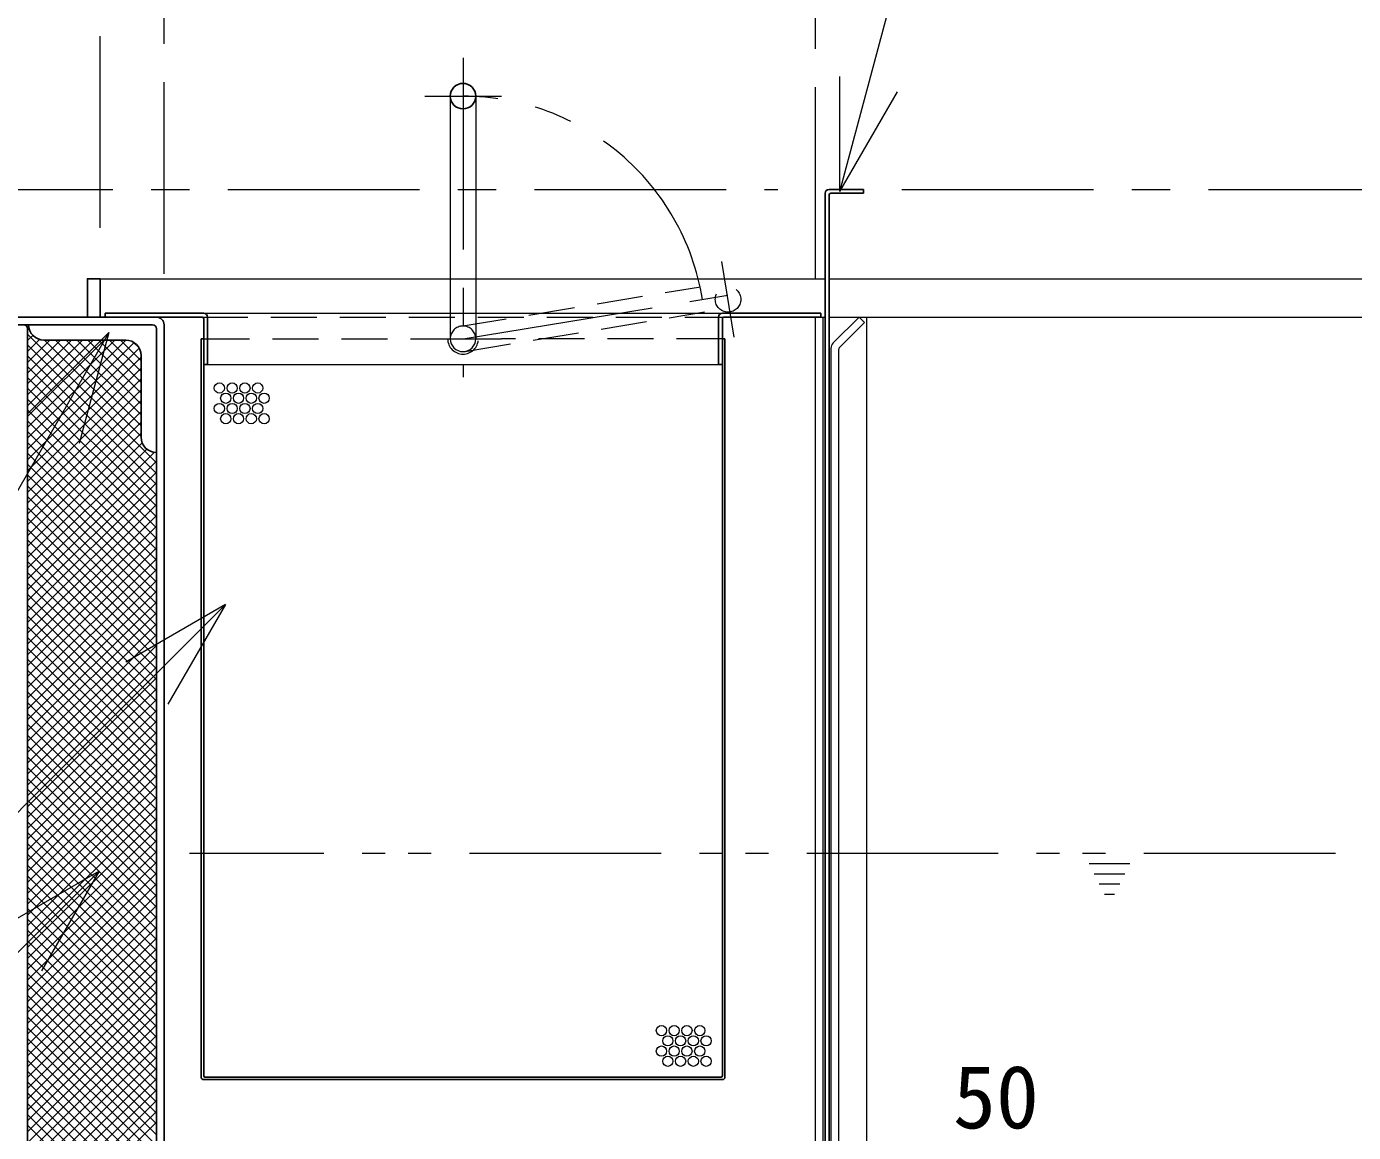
# Model space of a CAD drawing. Units: millimetres at full size, sheet at 1:15; details may follow other scales. Extents: x -3358 to 2717, y -2083 to 2132.
# Drawn here: x -2300 to -1780, y -895 to -462 of the extents above; entities that cross this region are included whole.
import ezdxf
from ezdxf.enums import TextEntityAlignment as Align

# ---------------------------------------------------------------- set-up
doc = ezdxf.new("R2010")
doc.units = ezdxf.units.MM
doc.header["$LTSCALE"] = 15
for name, pattern in [('CHAIN1', [8, 5, -1, 1, -1]), ('DASHED1', [1.8, 1.2, -0.6]), ('DOUBLE_CHAIN1', [8.8, 5, -1, 0.6, -0.6, 0.6, -1])]:
    doc.linetypes.add(name, pattern=pattern)
doc.layers.add('0-0_ﾚｲﾔ1', color=4, linetype='Continuous', lineweight=9)
doc.styles.add('ＭＳ ゴシック', font='')
doc.styles.get('ＭＳ ゴシック').set_extended_font_data('MS Gothic')

msp = doc.modelspace()

# ---------------------------------------------------------------- linework, layer by layer
at = {"layer": '0-0_ﾚｲﾔ1', "linetype": 'CHAIN1'}
for p, q in [((-2270.88, -540.45), (-2270.88, -80.45)), ((-2245.88, -558.45), (-2245.88, -145.45)), ((-1990.88, -560.45), (-1990.88, -210.45)), ((-2128.88, -473.95), (-2128.88, -598.95)), ((-2143.88, -488.95), (-2113.88, -488.95)), ((-2820.88, -525.45), (-2005.63, -525.45)), ((-1957.13, -525.45), (-1665.63, -525.45)), ((-2022.71, -583.3), (-2027.59, -553.7)), ((-2128.88, -583.95), (-2020.35, -566.06)), ((-2143.88, -583.95), (-2113.88, -583.95))]:
    msp.add_line(p, q, dxfattribs=at)
at = {"layer": '0-0_ﾚｲﾔ1', "color": 7, "lineweight": 18}
for p, q in [((-1981.4, -526.22), (-1938.66, -366.71)), ((-1981.4, -526.22), (-1981.4, -481.22)), ((-1981.4, -526.22), (-1958.9, -487.25)), ((-2133.88, -489.09), (-2133.88, -583.95)), ((-2123.88, -488.95), (-2123.88, -583.95)), ((-1990.88, -1175.45), (-1990.88, -575.45)), ((-1988.88, -575.45), (-1987.88, -575.45)), ((-1987.88, -1175.45), (-1987.88, -575.45)), ((-1984, -585.58), (-1973.88, -575.45)), ((-1973.88, -575.45), (-1971.76, -577.58)), ((-2267.52, -581.48), (-2299.33, -613.3)), ((-2267.52, -581.48), (-2279.16, -624.95)), ((-1981.44, -587.26), (-1971.76, -577.58)), ((-1984.88, -587.7), (-1984.88, -1025.45)), ((-1981.88, -588.32), (-1981.88, -1025.45)), ((-2221.87, -687.98), (-2260.84, -710.48)), ((-2221.87, -687.98), (-2244.37, -726.95)), ((-2271.32, -792.32), (-2310.29, -814.82)), ((-2271.32, -792.32), (-2293.82, -831.29))]:
    msp.add_line(p, q, dxfattribs=at)
at = {"layer": '0-0_ﾚｲﾔ1', "color": 5, "lineweight": 25}
for p, q in [((-1987.13, -526.95), (-1987.13, -1025.45)), ((-1985.63, -525.45), (-1972.13, -525.45)), ((-1985.63, -527.7), (-1985.63, -1025.45)), ((-1984.88, -526.95), (-1972.13, -526.95)), ((-1972.13, -525.45), (-1972.13, -526.95)), ((-2270.88, -560.45), (-2270.88, -575.45)), ((-2231.13, -575.45), (-2405.88, -575.45)), ((-2268.88, -573.95), (-2268.88, -575.45)), ((-2230.38, -573.95), (-2268.88, -573.95)), ((-2230.38, -872.45), (-2230.38, -576.2)), ((-2228.88, -575.45), (-2228.88, -593.95)), ((-2028.88, -575.45), (-2028.88, -593.95)), ((-2027.38, -573.95), (-1988.88, -573.95)), ((-2027.38, -872.45), (-2027.38, -576.2)), ((-1988.88, -575.45), (-2026.63, -575.45)), ((-1988.88, -575.45), (-1988.88, -573.95)), ((-2250.38, -578.45), (-2405.88, -578.45)), ((-2299.28, -1233.05), (-2299.28, -580.05)), ((-2248.88, -579.95), (-2248.88, -1178.45)), ((-2245.88, -578.45), (-2245.88, -1175.45)), ((-2260.88, -584.45), (-2292.88, -584.45)), ((-2231.38, -583.95), (-2230.38, -583.95)), ((-2231.38, -872.95), (-2231.38, -583.95)), ((-2027.38, -583.95), (-2026.38, -583.95)), ((-2026.38, -872.95), (-2026.38, -583.95)), ((-2254.88, -622.45), (-2254.88, -590.45)), ((-2230.38, -593.95), (-2228.88, -593.95)), ((-2028.88, -593.95), (-2027.38, -593.95)), ((-2027.38, -873.95), (-2230.38, -873.95)), ((-2027.88, -872.95), (-2229.88, -872.95))]:
    msp.add_line(p, q, dxfattribs=at)
at = {"layer": '0-0_ﾚｲﾔ1'}
for p, q in [((-2270.88, -560.45), (-2133.88, -560.45)), ((-2123.88, -560.45), (-1987.13, -560.45)), ((-1985.63, -560.45), (-1647.13, -560.45)), ((-2230.38, -573.95), (-2133.88, -573.95)), ((-2123.88, -573.95), (-2027.38, -573.95)), ((-1988.88, -575.45), (-1987.13, -575.45)), ((-1985.63, -575.45), (-1647.13, -575.45)), ((-1970.88, -1025.45), (-1970.88, -575.45)), ((-2299.28, -580.42), (-2298.72, -579.85)), ((-2299.28, -582.07), (-2248.88, -632.47)), ((-2299.28, -584.66), (-2297.22, -582.6)), ((-2299.28, -588.9), (-2294.59, -584.21)), ((-2299.28, -622.84), (-2260.89, -584.45)), ((-2299.28, -618.6), (-2265.14, -584.45)), ((-2299.28, -614.36), (-2269.38, -584.45)), ((-2299.28, -610.12), (-2273.62, -584.45)), ((-2299.28, -605.87), (-2277.86, -584.45)), ((-2299.28, -601.63), (-2282.11, -584.45)), ((-2299.28, -597.39), (-2286.35, -584.45)), ((-2299.28, -593.15), (-2290.59, -584.45)), ((-2299.28, -627.09), (-2257.62, -585.42)), ((-2299.28, -586.31), (-2248.88, -636.71)), ((-2292.65, -584.45), (-2254.88, -622.22)), ((-2288.41, -584.45), (-2254.88, -617.98)), ((-2284.17, -584.45), (-2254.88, -613.74)), ((-2279.92, -584.45), (-2254.88, -609.5)), ((-2275.68, -584.45), (-2254.88, -605.25)), ((-2271.44, -584.45), (-2254.88, -601.01)), ((-2267.2, -584.45), (-2254.88, -596.77)), ((-2262.95, -584.45), (-2254.88, -592.53)), ((-2257.94, -585.23), (-2255.65, -587.51)), ((-2299.28, -631.33), (-2255.59, -587.63)), ((-2299.28, -590.55), (-2248.88, -640.95)), ((-2299.28, -635.57), (-2254.88, -591.17)), ((-2299.28, -594.79), (-2248.88, -645.19)), ((-2299.28, -639.81), (-2254.88, -595.41)), ((-2228.88, -593.95), (-2028.88, -593.95)), ((-2299.28, -599.04), (-2248.88, -649.44)), ((-2299.28, -644.06), (-2254.88, -599.66)), ((-2299.28, -603.28), (-2248.88, -653.68)), ((-2299.28, -648.3), (-2254.88, -603.9)), ((-2299.28, -607.52), (-2248.88, -657.92)), ((-2299.28, -652.54), (-2254.88, -608.14)), ((-2299.28, -611.76), (-2248.88, -662.16)), ((-2299.28, -656.78), (-2254.88, -612.38)), ((-2299.28, -616.01), (-2248.88, -666.41)), ((-2299.28, -661.03), (-2254.88, -616.63)), ((-2299.28, -620.25), (-2248.88, -670.65)), ((-2299.28, -665.27), (-2254.88, -620.87)), ((-2299.28, -624.49), (-2248.88, -674.89)), ((-2299.28, -669.51), (-2254.45, -624.68)), ((-2299.28, -673.76), (-2252.65, -627.12)), ((-2299.28, -678), (-2249.69, -628.4)), ((-2299.28, -628.74), (-2248.88, -679.14)), ((-2299.28, -682.24), (-2248.88, -631.84)), ((-2299.28, -632.98), (-2248.88, -683.38)), ((-2299.28, -686.48), (-2248.88, -636.08)), ((-2299.28, -637.22), (-2248.88, -687.62)), ((-2299.28, -690.73), (-2248.88, -640.33)), ((-2299.28, -641.46), (-2248.88, -691.86)), ((-2299.28, -694.97), (-2248.88, -644.57)), ((-2299.28, -645.71), (-2248.88, -696.11)), ((-2299.28, -699.21), (-2248.88, -648.81)), ((-2299.28, -649.95), (-2248.88, -700.35)), ((-2299.28, -703.45), (-2248.88, -653.05)), ((-2299.28, -654.19), (-2248.88, -704.59)), ((-2299.28, -707.7), (-2248.88, -657.3)), ((-2299.28, -658.43), (-2248.88, -708.83)), ((-2299.28, -711.94), (-2248.88, -661.54)), ((-2299.28, -662.68), (-2248.88, -713.08)), ((-2299.28, -716.18), (-2248.88, -665.78)), ((-2299.28, -666.92), (-2248.88, -717.32)), ((-2299.28, -720.42), (-2248.88, -670.02)), ((-2299.28, -671.16), (-2248.88, -721.56)), ((-2299.28, -724.67), (-2248.88, -674.27)), ((-2299.28, -675.4), (-2248.88, -725.8)), ((-2299.28, -728.91), (-2248.88, -678.51)), ((-2299.28, -679.65), (-2248.88, -730.05)), ((-2299.28, -733.15), (-2248.88, -682.75)), ((-2299.28, -683.89), (-2248.88, -734.29)), ((-2299.28, -737.4), (-2248.88, -687)), ((-2299.28, -688.13), (-2248.88, -738.53)), ((-2299.28, -741.64), (-2248.88, -691.24)), ((-2299.28, -692.37), (-2248.88, -742.77)), ((-2299.28, -745.88), (-2248.88, -695.48)), ((-2299.28, -696.62), (-2248.88, -747.02)), ((-2299.28, -750.12), (-2248.88, -699.72)), ((-2299.28, -700.86), (-2248.88, -751.26)), ((-2299.28, -754.37), (-2248.88, -703.97)), ((-2299.28, -705.1), (-2248.88, -755.5)), ((-2299.28, -758.61), (-2248.88, -708.21)), ((-2299.28, -709.35), (-2248.88, -759.75)), ((-2299.28, -762.85), (-2248.88, -712.45)), ((-2299.28, -713.59), (-2248.88, -763.99)), ((-2299.28, -767.09), (-2248.88, -716.69)), ((-2299.28, -717.83), (-2248.88, -768.23)), ((-2299.28, -771.34), (-2248.88, -720.94)), ((-2299.28, -722.07), (-2248.88, -772.47)), ((-2299.28, -775.58), (-2248.88, -725.18)), ((-2299.28, -726.32), (-2248.88, -776.72)), ((-2299.28, -779.82), (-2248.88, -729.42)), ((-2299.28, -730.56), (-2248.88, -780.96)), ((-2299.28, -784.06), (-2248.88, -733.66)), ((-2299.28, -734.8), (-2248.88, -785.2)), ((-2299.28, -788.31), (-2248.88, -737.91)), ((-2299.28, -739.04), (-2248.88, -789.44)), ((-2299.28, -792.55), (-2248.88, -742.15)), ((-2299.28, -743.29), (-2248.88, -793.69)), ((-2299.28, -796.79), (-2248.88, -746.39)), ((-2299.28, -747.53), (-2248.88, -797.93)), ((-2299.28, -801.03), (-2248.88, -750.63)), ((-2299.28, -751.77), (-2248.88, -802.17)), ((-2299.28, -805.28), (-2248.88, -754.88)), ((-2299.28, -756.01), (-2248.88, -806.41)), ((-2299.28, -809.52), (-2248.88, -759.12)), ((-2299.28, -760.26), (-2248.88, -810.66)), ((-2299.28, -813.76), (-2248.88, -763.36)), ((-2299.28, -764.5), (-2248.88, -814.9)), ((-2299.28, -818.01), (-2248.88, -767.61)), ((-2299.28, -768.74), (-2248.88, -819.14)), ((-2299.28, -822.25), (-2248.88, -771.85)), ((-2299.28, -772.99), (-2248.88, -823.39)), ((-2299.28, -826.49), (-2248.88, -776.09)), ((-2299.28, -777.23), (-2248.88, -827.63)), ((-2299.28, -830.73), (-2248.88, -780.33)), ((-2299.28, -781.47), (-2248.88, -831.87)), ((-2299.28, -834.98), (-2248.88, -784.58)), ((-2299.28, -785.71), (-2248.88, -836.11)), ((-2299.28, -839.22), (-2248.88, -788.82)), ((-2299.28, -789.96), (-2248.88, -840.36)), ((-2299.28, -843.46), (-2248.88, -793.06)), ((-2299.28, -794.2), (-2248.88, -844.6)), ((-2299.28, -847.7), (-2248.88, -797.3)), ((-2299.28, -798.44), (-2248.88, -848.84)), ((-2299.28, -851.95), (-2248.88, -801.55)), ((-2299.28, -802.68), (-2248.88, -853.08)), ((-2299.28, -856.19), (-2248.88, -805.79)), ((-2299.28, -806.93), (-2248.88, -857.33)), ((-2299.28, -860.43), (-2248.88, -810.03)), ((-2299.28, -811.17), (-2248.88, -861.57)), ((-2299.28, -864.67), (-2248.88, -814.27)), ((-2299.28, -815.41), (-2248.88, -865.81)), ((-2299.28, -868.92), (-2248.88, -818.52)), ((-2299.28, -819.65), (-2248.88, -870.05)), ((-2299.28, -873.16), (-2248.88, -822.76)), ((-2299.28, -823.9), (-2248.88, -874.3)), ((-2299.28, -877.4), (-2248.88, -827)), ((-2299.28, -828.14), (-2248.88, -878.54)), ((-2299.28, -881.64), (-2248.88, -831.24)), ((-2299.28, -832.38), (-2248.88, -882.78)), ((-2299.28, -885.89), (-2248.88, -835.49)), ((-2299.28, -836.62), (-2248.88, -887.02)), ((-2299.28, -890.13), (-2248.88, -839.73)), ((-2299.28, -840.87), (-2248.88, -891.27)), ((-2299.28, -894.37), (-2248.88, -843.97)), ((-2299.28, -845.11), (-2248.88, -895.51)), ((-2299.28, -898.62), (-2248.88, -848.22)), ((-2299.28, -849.35), (-2248.88, -899.75)), ((-2299.28, -902.86), (-2248.88, -852.46)), ((-2299.28, -853.6), (-2248.88, -904)), ((-2299.28, -907.1), (-2248.88, -856.7)), ((-2299.28, -857.84), (-2248.88, -908.24)), ((-2299.28, -911.34), (-2248.88, -860.94)), ((-2299.28, -862.08), (-2248.88, -912.48)), ((-2299.28, -915.59), (-2248.88, -865.19)), ((-2299.28, -866.32), (-2248.88, -916.72)), ((-2299.28, -919.83), (-2248.88, -869.43)), ((-2299.28, -870.57), (-2248.88, -920.97)), ((-2299.28, -924.07), (-2248.88, -873.67)), ((-2299.28, -874.81), (-2248.88, -925.21)), ((-2299.28, -928.31), (-2248.88, -877.91)), ((-2299.28, -879.05), (-2248.88, -929.45)), ((-2299.28, -932.56), (-2248.88, -882.16)), ((-2299.28, -883.29), (-2248.88, -933.69)), ((-2299.28, -936.8), (-2248.88, -886.4)), ((-2299.28, -887.54), (-2248.88, -937.94)), ((-2299.28, -941.04), (-2248.88, -890.64)), ((-2299.28, -891.78), (-2248.88, -942.18))]:
    msp.add_line(p, q, dxfattribs=at)
at = {"layer": '0-0_ﾚｲﾔ1', "linetype": 'DASHED1'}
for p, q in [((-2133.88, -560.45), (-2123.88, -560.45)), ((-2129.7, -579.02), (-2035.96, -563.56)), ((-2231.13, -575.45), (-2026.63, -575.45)), ((-2133.88, -573.95), (-2123.88, -573.95)), ((-2128.07, -588.89), (-2034.33, -573.43)), ((-2230.38, -583.95), (-2143.88, -583.95)), ((-2027.38, -583.95), (-2113.88, -583.95))]:
    msp.add_line(p, q, dxfattribs=at)
at = {"layer": '0-0_ﾚｲﾔ1', "linetype": 'DOUBLE_CHAIN1'}
for p, q in [((-1259.38, -785.45), (-2235.88, -785.45)), ((-1867.88, -789.45), (-1883.88, -789.45)), ((-1869.88, -793.45), (-1881.88, -793.45)), ((-1871.88, -797.45), (-1879.88, -797.45)), ((-1873.88, -801.45), (-1877.88, -801.45))]:
    msp.add_line(p, q, dxfattribs=at)
at = {"layer": '0-0_ﾚｲﾔ1', "color": 5, "lineweight": 25}
msp.add_lwpolyline([(-2275.88, -575.45), (-2275.88, -560.45), (-2270.88, -560.45)], dxfattribs=at)
at = {"layer": '0-0_ﾚｲﾔ1', "color": 7, "lineweight": 18}
for points in [[(-2267.52, -581.48), (-2379.43, -775.32), (-2452.92, -775.32)], [(-2221.87, -687.98), (-2382.21, -848.31), (-2453.56, -848.31)], [(-2271.32, -792.32), (-2392.69, -913.69), (-2459.01, -913.69)]]:
    msp.add_lwpolyline(points, dxfattribs=at)
at = {"layer": '0-0_ﾚｲﾔ1', "color": 5, "lineweight": 25}
msp.add_circle((-2128.88, -488.95), 5, dxfattribs=at)
at = {"layer": '0-0_ﾚｲﾔ1', "linetype": 'DASHED1'}
msp.add_circle((-2025.15, -568.5), 5, dxfattribs=at)
at = {"layer": '0-0_ﾚｲﾔ1'}
for centre in [(-2224.24, -603.21), (-2219.24, -603.21), (-2214.24, -603.21), (-2209.24, -603.21), (-2221.74, -607.21), (-2216.74, -607.21), (-2211.74, -607.21), (-2206.74, -607.21), (-2224.24, -611.21), (-2219.24, -611.21), (-2214.24, -611.21), (-2209.24, -611.21), (-2221.74, -615.21), (-2216.74, -615.21), (-2211.74, -615.21), (-2206.74, -615.21), (-2051.24, -854.76), (-2048.74, -858.76), (-2046.24, -854.76), (-2043.74, -858.76), (-2041.24, -854.76), (-2038.74, -858.76), (-2036.24, -854.76), (-2033.74, -858.76), (-2051.24, -862.76), (-2046.24, -862.76), (-2041.24, -862.76), (-2036.24, -862.76), (-2048.74, -866.76), (-2043.74, -866.76), (-2038.74, -866.76), (-2033.74, -866.76)]:
    msp.add_circle(centre, 2, dxfattribs=at)
at = {"layer": '0-0_ﾚｲﾔ1', "linetype": 'CHAIN1'}
msp.add_arc((-2128.88, -583.95), 95, 9.3635, 90, dxfattribs=at)
at = {"layer": '0-0_ﾚｲﾔ1', "color": 5, "lineweight": 25}
for centre, radius, start, end in [((-1985.63, -526.95), 1.5, 90, 180), ((-1984.88, -527.7), 0.75, 90, 180), ((-2248.88, -578.45), 3, 0, 90), ((-2231.13, -576.2), 0.75, 0, 90), ((-2230.38, -575.45), 1.5, 0, 90), ((-2027.38, -575.45), 1.5, 90, 180), ((-2026.63, -576.2), 0.75, 90, 180), ((-2300.88, -580.05), 1.6, 0, 90), ((-2292.88, -578.45), 6, 180, 270), ((-2250.38, -579.95), 1.5, 0, 90), ((-2260.88, -590.45), 6, 0, 90), ((-2248.88, -622.45), 6, 180, 270), ((-2229.88, -872.45), 0.5, 180, 270), ((-2027.88, -872.45), 0.5, 270, 0), ((-2230.38, -872.95), 1, 180, 270), ((-2027.38, -872.95), 1, 270, 0)]:
    msp.add_arc(centre, radius, start, end, dxfattribs=at)
at = {"layer": '0-0_ﾚｲﾔ1', "linetype": 'DASHED1'}
for radius, start, end in [(5, 0, 180), (6, 180, 0)]:
    msp.add_arc((-2128.88, -583.95), radius, start, end, dxfattribs=at)
at = {"layer": '0-0_ﾚｲﾔ1', "color": 7, "lineweight": 18}
for centre, radius, start, end in [((-2128.88, -583.95), 5, 180, 0), ((-1981.88, -587.7), 3, 135, 180), ((-1980.38, -588.32), 1.5, 135, 180)]:
    msp.add_arc(centre, radius, start, end, dxfattribs=at)

# ---------------------------------------------------------------- texts
at = {"layer": '0-0_ﾚｲﾔ1', "color": 7, "style": 'ＭＳ ゴシック'}
msp.add_text('50', height=24.74, dxfattribs=at).set_placement((-1937.13, -900.45), align=Align.BOTTOM_LEFT)

doc.saveas('drawing.dxf')
